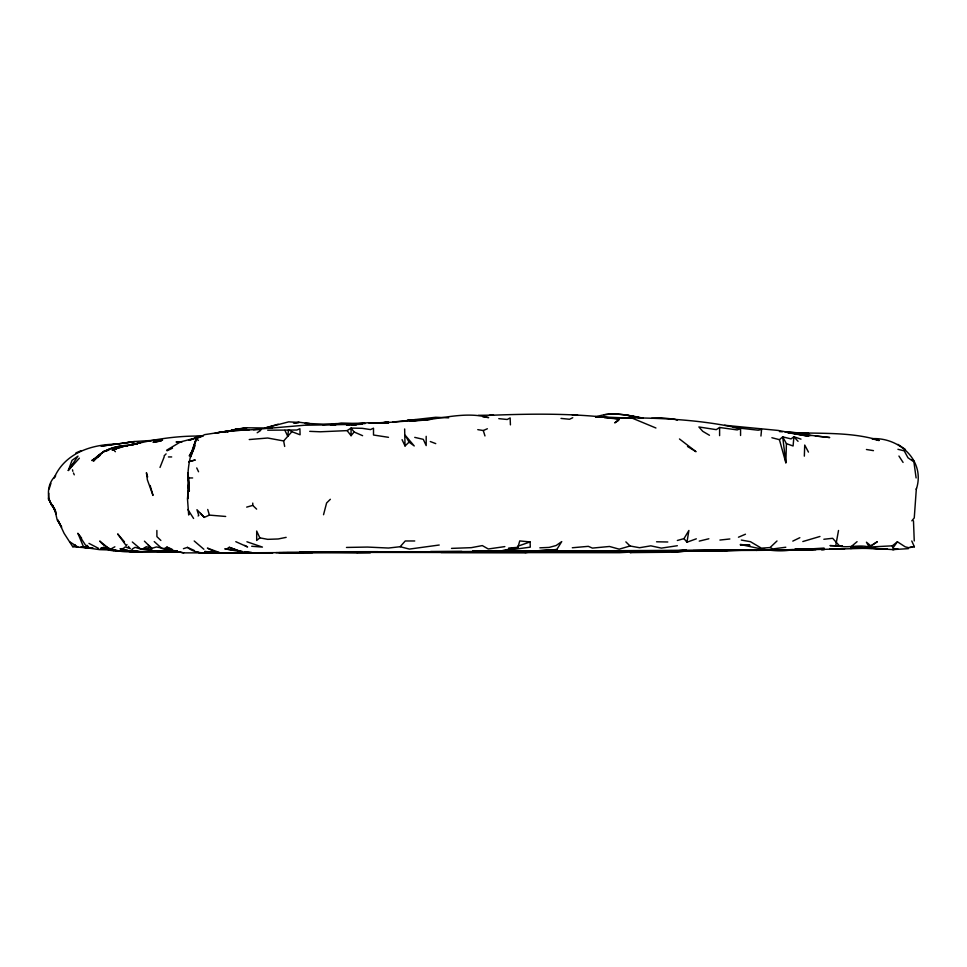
<?xml version="1.0" encoding="UTF-8"?>
<svg xmlns="http://www.w3.org/2000/svg" width="967" height="967" viewBox="0 0 967 967"><rect width="100%" height="100%" fill="white"/><g stroke="black" fill="none" stroke-linecap="round" stroke-linejoin="round"><path stroke-width="1.45" d="M913.477 520.838L914.25 540.976M409.065 442.137L414.239 445.956L405.246 435.307L409.065 442.137L405.04 445.956L404.653 428.961M779.414 439.671L785.845 462.782L786.413 443.66L782.702 436.866L779.414 439.671L771.884 437.725M916.365 488.456L914.262 517.913L911.833 520.838M804.339 456.146L804.725 445.05L808.46 452.109M48.809 493.267L48.35 498.96L51.867 504.653M760.944 436.044L761.573 429.481L758.201 430.206L733.216 427.402M188.698 482.34L187.489 498.96L188.686 514.988L188.976 514.166M188.638 488.746L189.024 485.434L188.964 490.837C186.063 472.875 189.339 455.348 196.494 438.788L204.666 434.63L230.726 430.666L248.93 429.964L304.46 425.25L362.226 424.235L346.476 424.924L367.484 422.772L388.492 423.087M835.766 545.509L838.522 530.472M696.325 538.824L686.957 542.221L688.891 530.472L683.983 538.619L677.347 540.48M916.269 489.411C925.794 460.993 899.383 437.06 871.896 438.68L879.015 440.565M49.148 488.988L50.913 483.355M323.534 514.722L326.604 502.985L330.351 499.274M193.835 448.615L189.278 455.953L195.092 445.63L190.668 456.944L196.241 438.414L196.688 438.897M502.357 550.61L517.901 547.358L519.738 540.928L530.085 541.931L530.291 547.141L505.318 550.574L488.275 551.589L472.682 551.033L496.422 550.694M192.457 451.698L196.494 438.788L198.404 440.408M187.658 487.561L188.964 483.452L187.683 498.96L187.791 493.714L188.094 498.102M160.014 467.448L164.16 456.944M126.967 544.554L126.278 545.739L117.648 533.917L124.477 541.883M588.069 551.311L525.045 551.565L556.762 549.558L561.742 541.593L556.146 545.509L549.147 547.419L539.852 547.818M897.412 541.786L892.892 548.047L892.311 545.823L897.412 541.786L905.257 546.863L908.642 547.673L914.371 546.814L911.772 540.976M73.685 463.205L68.282 470.494L72.041 460.328L77.989 456.11L68.282 470.494L79.379 458.165M309.706 431.342L320.21 431.79L347.129 430.617L351.069 435.682L354.127 431.995L362.601 435.682M346.476 547.443L367.484 547.068L388.492 548.035L400.145 546.718L405.246 540.976L414.746 540.976M284.673 446.44L283.645 440.952L291.901 431.705L300.084 434.787L299.903 428.719L296.881 430.025L267.69 430.194M164.088 455.916L166.094 453.886M198.114 515.991L198.755 515.363L196.966 509.694L204.279 517.381L209.404 515.109L225.674 516.463M741.326 540.07L750.465 541.701L761.38 548.156L770.046 547.564L776.997 540.976M130.666 445.074C116.415 445.497 102.405 449.679 92.844 460.667L100.423 454.695L91.829 460.522L99.625 455.989M103.928 451.069L93.533 461.09C101.414 450.078 114.698 445.775 127.801 445.678L120.633 446.15M870.651 545.739L866.444 542.197L869.152 547.068L877.262 541.738L869.152 547.068C859.458 544.445 849.703 547.89 839.839 546.295L832.647 538.293L823.848 539.272M75.317 545.013L74.278 545.908L78.109 547.177L92.892 548.253M851.226 546.597L857.064 541.677M259.845 537.857L256.69 540.456L256.69 531.04L259.845 537.857L267.69 539.344L278.194 538.97L286.159 537.362M122.688 443.285L134.389 441.641L101.064 446.162L115.387 444.179C90.56 444.566 64.511 453.596 54.104 478.036L55.627 475.824C46.235 484.08 46.029 500.725 55.034 509.416M114.868 546.79L111.435 548.7M81.216 450.61L75.897 452.907M257.186 432.757L260.679 430.448M740.565 435.488L740.565 428.586L737.18 429.916L719.605 427.487L716.257 429.65L698.887 426.967L702.743 431.318L709.464 435.271M347.129 430.617L351.069 428.079L362.226 428.321L370.506 429.59L373.504 428.176L373.504 435.017L388.492 437.314M226.749 548.869L229.288 547.31L241.436 551.819L251.94 552.64L244.796 551.649M132.225 549.002L135.102 547.322L140.638 549.014L157.403 551.444L176.901 551.42L152.145 550.96L144.24 547.926L146.319 546.693L151.783 548.386L156.473 546.935L183.657 552.882L272.948 552.749L225.674 553.015C212.825 551.891 198.404 556.182 187.453 547.382L183.428 548.688M164.547 548.47L166.94 547.104L172.029 549.22M792.795 541.109L799.842 537.7M172.513 448.156L167.146 450.755L166.614 450.235L180.575 441.871L202.333 436.274M572.742 417.72L569.527 419.267L561.005 418.409M106.007 451.263L109.126 449.873M87.127 545.315L88.964 547.709L83.392 546.609L80.563 547.274M477.771 429.65L483.282 430.52L487.38 428.756M738.462 537.205L745.46 534.219M55.82 511.99L54.793 509.464L57.186 519.968L61.646 527.208L57.863 519.968L64.112 533.361L72.718 546.693L74.906 545.823M189.085 440.275L192.892 438.933M505.318 550.574L513.574 547.697M517.708 546.258L530.085 541.931M113.949 550.537L101.027 548.216L103.372 547.431L114.046 550.416M189.109 440.287L199.42 436.83L194.162 438.486M909.778 547.491L912.413 546.693M819.968 536.467L802.815 541.544M677.347 545.726L661.355 548.12L650.815 545.835L639.574 547.721L630.049 545.992L619.194 549.159L609.5 546.476L592.408 548.096L588.299 546.343L572.307 547.757M265.176 427.982L288.698 421.854L299.202 422.434L294.911 423.026M265.309 427.91L278.194 424.199M227.221 431.741L235.223 429.989L226.665 431.633L231.077 430.702M246.682 507.119L252.762 505.403L256.63 509.125M595.95 416.946C611.313 411.41 627.764 415 643.212 418.203M638.015 551.673L619.581 552.701L441.012 552.508M699.238 541.121L708.859 538.764M225.408 431.741L246.682 427.789L271.993 428.043M439.223 545.025L409.404 549.087L400.145 546.718M504.847 546.609L488.275 548.978L482.315 545.593L471.292 547.66L451.516 548.386M635.766 551.565L630.085 552.616L677.347 552.169L687.851 550.767M896.699 548.869L892.686 549.594L851.661 547.02L871.678 548.301L855.928 547.479M407.784 419.92L415.641 419.678L392.795 422.023M730.327 549.824L724.621 550.779L703.613 550.972L715.072 550.694M249.232 439.55L267.69 438.015L283.645 440.952M293.472 423.111L299.202 422.253L309.706 423.606L305.209 423.51M413.671 419.738L435.754 417.273L448.652 417.853M330.714 424.779L341.218 423.22L358.89 424.017M760.449 549.727L756.134 550.368L502.538 551.42L525.045 551.383M729.867 550.005L724.621 550.779L745.63 550.15L693.109 550.743M230.702 430.653L215.17 433.107L230.726 430.666L248.93 429.964L230.823 430.666L235.223 430.303M119.763 443.696L115.387 444.312L133.978 441.556L162.323 439.78M489.278 415.339C532.527 413.634 576.284 413.066 619.291 419.025L618.469 420.548L614.71 422.869L619.291 419.025L604.423 417.696M378.943 423.123L418.107 420.258M850.609 548.519L856.436 547.733M785.808 547.237L772.887 548.918L770.046 547.564M686.34 549.727L672.101 551.553L716.366 550.707M892.311 545.823L869.152 547.068M355.663 424.054L365.224 423.534M897.944 548.966L892.686 549.594L908.448 548.652M380.986 423.111L388.492 422.241L373.48 423.075M157.984 440.372L162.359 439.876M299.951 552.338L525.045 552.556L532.333 551.746M843.127 548.785L829.662 549.28L874.652 548.047M137.145 443.889L131.137 444.554L140.324 442.656L131.137 445.122C154.539 439.03 178.907 435.501 203.167 436.117M719.907 540.057L729.867 538.97M141.641 552L131.137 550.344L141.641 551.988L131.137 551.553L177.094 551.637L131.137 552.036L120.271 548.833L123.208 548.555L125.263 546.923L130.327 548.712L128.369 546.44M123.498 446.609L111.954 449.933L120.633 446.839L137.145 443.793M322.785 424.767L335.972 423.619L364.474 423.135M196.41 436.613L202.417 436.286M761.38 549.945L756.134 550.368L815.81 549.752M525.045 552.556L537.048 551.625M508.715 548.059L517.901 547.358M419.533 420.137L431.56 419.255L409.524 420.959C435.899 421.032 462.625 410.431 488.649 417.611L482.787 416.801M359.228 423.981L362.226 423.764L357.73 424.078M603.819 414.758C617.176 412.413 630.266 416.028 643.297 418.288M146.476 441.145L150.864 440.855M156.702 440.468L162.553 440.082M525.045 551.565L556.762 549.558M331.572 424.997L335.972 424.718L305.209 423.353M651.565 418.336L661.597 417.817L674.797 419.231L677.42 420.258M844.626 548.797L798.15 550.005L812.739 549.727M253.427 429.807L260.933 429.541M794.862 549.256L811.12 548.773M814.069 548.688L824.404 548.386L795.152 549.365M312.571 552.628L282.702 552.653M368.983 423.05L388.492 422.579M787.646 550.187L803.396 549.824L693.109 550.598M514.541 551.698L473.274 551.806M714.117 550.296L777.142 549.776L220.428 552.943L199.42 552.81L196.76 551.601M609.415 417.804C653.245 417.478 697.715 418.892 740.565 428.586M478.52 415.327L493.533 415.133M275.946 552.64L302.961 552.592M441.012 551.915L478.52 551.673M609.077 551.081L672.101 550.694M176.973 551.371L157.403 551.444L154.768 550.743M377.988 551.673L299.951 551.77M474.023 551.746L493.533 551.71L490.523 551.673M278.943 552.64L356.98 552.604M168.415 456.944L171.679 456.944M189.145 477.952L192.626 477.952M103.372 547.431L110.129 550.296L130.666 551.432C119.473 552.217 107.083 550.368 99.698 541.037L109.235 548.797L120.633 551.275L136.395 551.77M299.951 552.266L356.98 552.411L299.951 552.157M220.428 552.906L204.666 551.516L220.428 552.882L215.17 552.072L207.397 548.12L220.428 552.882L199.42 552.81M572.307 414.952L577.565 415M286.788 552.653L293.956 552.725M656.569 541.786L667.798 541.991M749.377 545.146L740.371 544.965L749.993 545.291L740.371 544.494C757.596 548.035 774.918 553.136 792.892 549.667L782.388 549.897L808.654 549.063L805.862 548.736M871.847 548.362L850.67 547.854L887.44 549.196L850.646 546.875M114.215 550.09L99.625 549.655L82.147 547.153L93.013 548.229M595.479 416.584L632.563 418.288L655.928 428.006M146.67 549.329L140.638 549.014L132.322 541.991M173.83 550.743L176.84 550.9M785.361 431.995L808.654 433.482L785.361 432.213C816.571 434.231 848.953 431.113 879.208 440.372M779.438 431.572L782.4 431.79M251.698 546.27L262.444 547.092L246.923 541.774M595.503 416.91L599.963 417.297M101.027 548.216L109.803 549.002M724.621 425.262L778.302 430.46L808.847 436.31L789.06 432.878M72.718 546.693L78.109 547.177L69.769 541.834M787.646 432.636L829.71 437.531L815.362 436.02M120.633 551.275L110.129 550.296M498.779 418.651L507.204 419.485L510.141 417.925L510.419 424.876M798.15 434.207L802.453 434.654M808.194 435.271L811.059 435.573M234.812 550.247L224.815 548.845L241.436 551.819L229.288 547.31M237.664 550.646L241.943 551.25M866.432 449.498L873.467 450.646M177.046 551.13L162.009 548.591L154.236 541.58M120.271 548.833L127.596 550.163M166.94 547.104L173.153 550.876L178.411 551.867M173.153 550.876L183.657 552.882M624.827 414.686L640.48 418.034M414.746 437.374L423.292 439.344L426.181 445.594L426.181 436.335M897.944 449.304L904.205 450.84L908.001 457.79L913.888 461.851L916.112 477.952M144.24 547.926L152.133 550.03M801.002 439.139L793.895 436.758L791.054 438.897L782.702 436.866L785.845 462.782M786.413 443.66L793.097 445.98L793.895 436.758L798.053 441.315M430.291 441.532L435.754 443.623M235.791 541.677L247.588 546.959L244.699 545.4M187.453 547.382L194.101 550.392M88.964 543.381L98.622 548.41M687.501 446.464L696.022 451.698L679.475 438.97M291.901 431.705L288.529 429.626L287.779 436.335L284.902 430.327M905.475 449.522L897.944 444.397M914.371 546.814L913.742 546.295M88.964 547.709L85.35 544.941L77.916 533.397L83.392 546.609M194.21 540.988L203.88 549.268M114.529 450.888L115.399 451.722M148.048 544.796L151.783 548.386L144.434 541.169M160.873 540.468L156.908 536.625L156.872 530.472M625.867 541.883L630.049 545.992M912.244 459.385L914.153 461.307M200.52 513.344L204.279 517.381M683.983 538.619L686.957 542.221M354.127 431.995L351.069 428.079L351.069 435.682M77.916 533.397L81.603 538.16M54.297 508.291L51.904 505.04L54.926 510.286M898.923 456.037L903.081 462.419M187.876 509.512L193.593 518.469M54.37 509.162L52.17 504.677L55.47 511.144M196.736 467.931L198.549 471.763M402.067 439.659L405.04 445.956M53.898 508.69L56.364 514.093M73.456 472.996L74.266 474.809M48.834 498.96L51.565 505.064M483.282 430.52L484.975 435.936M207.724 509.464L209.404 515.109M147.649 476.973L146.416 472.718L147.359 479.813L153.004 495.43L150.127 485.494M72.513 469.805L72.815 471.292M719.605 427.487L719.605 435.633M252.762 503.082L252.762 505.403M120.633 446.79L112.776 450.066L120.633 446.839M195.032 460.05L188.734 461.694L195.032 460.05M236.178 429.118L227.741 431.572L236.178 429.191L246.682 427.958L236.178 429.118M158.467 441.315L153.064 442.354L161.284 440.879L158.467 441.315M388.492 422.047L380.091 423.099L388.492 422.047M824.404 549.498L821.539 549.582L824.404 549.498M181.832 441.859L176.067 441.992L181.784 441.871M356.025 424.864L351.722 424.936L356.025 424.864M630.085 551.117L588.069 551.238L630.085 551.117M370.482 552.508L356.98 552.64L370.482 552.592M462.021 551.577L430.508 551.601L462.021 551.577M803.396 549.329L795.901 549.256L803.396 549.449M842.172 545.992L829.976 545.606L842.209 546.004M189.327 490.934L188.082 472.706L189.327 490.934"/></g></svg>
